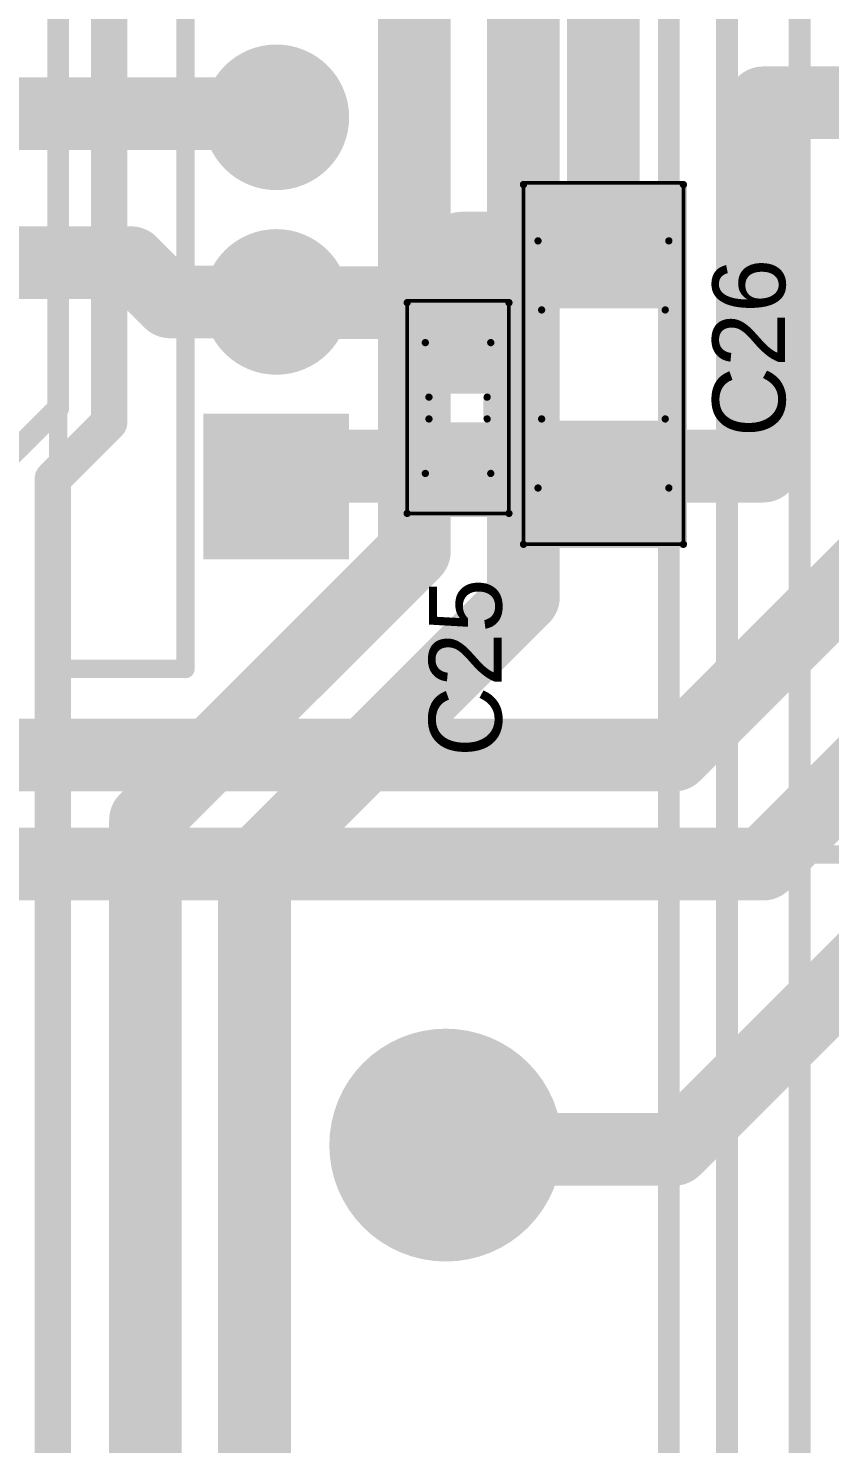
# Model space of a CAD drawing. Header units: millimetres. Extents: x 29 to 180, y 30 to 200.
# Drawn here: x 80.09 to 91.11, y 89.25 to 108.72 of the extents above; entities that cross this region are included whole.
import ezdxf

# ---------------------------------------------------------------- set-up
doc = ezdxf.new("R2010")
doc.units = ezdxf.units.MM
for name, color, linetype in [('BottomLayer', 5, 'Continuous'), ('BottomSolder', 6, 'Continuous'), ('Mechanical13', 56, 'Continuous'), ('Mechanical15', 56, 'Continuous'), ('MultiLayer', 9, 'Continuous'), ('PadHoleLayer', 156, 'Continuous'), ('TopLayer', 1, 'Continuous'), ('TopOverlay', 2, 'Continuous'), ('TopPaste', 8, 'Continuous'), ('TopSolder', 216, 'Continuous')]:
    doc.layers.add(name, color=color, linetype=linetype)

# ---------------------------------------------------------------- blocks, each defined once
blk = doc.blocks.new('IRM_20_12_147')
at = {"layer": 'BottomLayer', "const_width": 1.5}
blk.add_lwpolyline([(44.25, 8, 1), (45.75, 8, 1)], format="xyb", close=True, dxfattribs=at)
at = {"layer": 'BottomSolder', "const_width": 1.602}
blk.add_lwpolyline([(44.199, 8, 1), (45.801, 8, 1)], format="xyb", close=True, dxfattribs=at)
at = {"layer": 'MultiLayer', "const_width": 1.5}
blk.add_lwpolyline([(44.25, 8, 1), (45.75, 8, 1)], format="xyb", close=True, dxfattribs=at)
at = {"layer": 'PadHoleLayer', "const_width": 0.75}
blk.add_lwpolyline([(44.625, 8, 1), (45.375, 8, 1)], format="xyb", close=True, dxfattribs=at)
at = {"layer": 'TopLayer', "const_width": 1.5}
blk.add_lwpolyline([(44.25, 8, 1), (45.75, 8, 1)], format="xyb", close=True, dxfattribs=at)
at = {"layer": 'TopOverlay', "const_width": 0.254}
blk.add_lwpolyline([(49, 24), (49, -3.2)], dxfattribs=at)
at = {"layer": 'TopSolder', "const_width": 1.602}
blk.add_lwpolyline([(44.199, 8, 1), (45.801, 8, 1)], format="xyb", close=True, dxfattribs=at)
blk = doc.blocks.new('SMD_C_0603_227')
at = {"layer": 'Mechanical13', "const_width": 0.1}
for points in [[(-0.9, -0.45), (-0.9, 0.45)], [(0.9, 0.45), (-0.9, 0.45)], [(0.9, -0.45), (0.9, 0.45)], [(0.9, -0.45), (-0.9, -0.45)]]:
    blk.add_lwpolyline(points, dxfattribs=at)
at = {"layer": 'Mechanical13', "const_width": 0.05}
for points in [[(-0.925, 0.45, 1), (-0.875, 0.45, 1)], [(-0.925, 0.45, 1), (-0.875, 0.45, 1)], [(0.875, 0.45, 1), (0.925, 0.45, 1)], [(0.875, 0.45, 1), (0.925, 0.45, 1)], [(-0.925, -0.45, 1), (-0.875, -0.45, 1)], [(-0.925, -0.45, 1), (-0.875, -0.45, 1)], [(0.875, -0.45, 1), (0.925, -0.45, 1)], [(0.875, -0.45, 1), (0.925, -0.45, 1)]]:
    blk.add_lwpolyline(points, format="xyb", close=True, dxfattribs=at)
at = {"layer": 'Mechanical15', "const_width": 0.05}
for points in [[(-1.475, -0.7), (-1.475, 0.7)], [(1.45, 0.7), (-1.475, 0.7)], [(1.45, -0.7), (1.45, 0.7)], [(1.45, -0.7), (-1.475, -0.7)]]:
    blk.add_lwpolyline(points, dxfattribs=at)
at = {"layer": 'Mechanical15', "const_width": 0.025}
for points in [[(-1.488, 0.7, 1), (-1.463, 0.7, 1)], [(-1.488, 0.7, 1), (-1.463, 0.7, 1)], [(1.438, 0.7, 1), (1.462, 0.7, 1)], [(1.438, 0.7, 1), (1.462, 0.7, 1)], [(-1.488, -0.7, 1), (-1.463, -0.7, 1)], [(-1.488, -0.7, 1), (-1.463, -0.7, 1)], [(1.438, -0.7, 1), (1.462, -0.7, 1)], [(1.438, -0.7, 1), (1.462, -0.7, 1)]]:
    blk.add_lwpolyline(points, format="xyb", close=True, dxfattribs=at)
at = {"layer": 'TopLayer'}
for points in [[(-0.3, -0.55), (-0.3, 0.55), (-1.3, -0.55), (-1.3, 0.55)], [(1.3, -0.55), (1.3, 0.55), (0.3, -0.55), (0.3, 0.55)]]:
    blk.add_solid(points, dxfattribs=at)
at = {"layer": 'TopOverlay', "const_width": 0.1}
for points in [[(-1.45, -0.7), (-1.45, 0.7)], [(1.45, 0.7), (-1.45, 0.7)], [(1.45, -0.7), (1.45, 0.7)], [(0.15, 0.4), (-0.15, 0.4)], [(0.15, -0.4), (-0.15, -0.4)], [(1.45, -0.7), (-1.45, -0.7)]]:
    blk.add_lwpolyline(points, dxfattribs=at)
at = {"layer": 'TopOverlay', "const_width": 0.05}
for points in [[(-1.475, 0.7, 1), (-1.425, 0.7, 1)], [(-1.475, 0.7, 1), (-1.425, 0.7, 1)], [(1.425, 0.7, 1), (1.475, 0.7, 1)], [(1.425, 0.7, 1), (1.475, 0.7, 1)], [(-0.175, 0.4, 1), (-0.125, 0.4, 1)], [(0.125, 0.4, 1), (0.175, 0.4, 1)], [(-0.175, -0.4, 1), (-0.125, -0.4, 1)], [(0.125, -0.4, 1), (0.175, -0.4, 1)], [(-1.475, -0.7, 1), (-1.425, -0.7, 1)], [(-1.475, -0.7, 1), (-1.425, -0.7, 1)], [(1.425, -0.7, 1), (1.475, -0.7, 1)], [(1.425, -0.7, 1), (1.475, -0.7, 1)]]:
    blk.add_lwpolyline(points, format="xyb", close=True, dxfattribs=at)
at = {"layer": 'TopPaste'}
for points in [[(-0.3, -0.55), (-0.3, 0.55), (-1.3, -0.55), (-1.3, 0.55)], [(1.3, -0.55), (1.3, 0.55), (0.3, -0.55), (0.3, 0.55)]]:
    blk.add_solid(points, dxfattribs=at)
at = {"layer": 'TopSolder'}
for points in [[(-0.198, -0.652), (-0.198, 0.652), (-1.402, -0.652), (-1.402, 0.652)], [(1.402, -0.652), (1.402, 0.652), (0.198, -0.652), (0.198, 0.652)]]:
    blk.add_solid(points, dxfattribs=at)
blk = doc.blocks.new('SMD_C_1206_228')
at = {"layer": 'Mechanical13', "const_width": 0.1}
for points in [[(-1.7, -0.9), (-1.7, 0.9)], [(1.7, 0.9), (-1.7, 0.9)], [(1.7, -0.9), (1.7, 0.9)], [(1.7, -0.9), (-1.7, -0.9)]]:
    blk.add_lwpolyline(points, dxfattribs=at)
at = {"layer": 'Mechanical13', "const_width": 0.05}
for points in [[(-1.725, 0.9, 1), (-1.675, 0.9, 1)], [(-1.725, 0.9, 1), (-1.675, 0.9, 1)], [(1.675, 0.9, 1), (1.725, 0.9, 1)], [(1.675, 0.9, 1), (1.725, 0.9, 1)], [(-1.725, -0.9, 1), (-1.675, -0.9, 1)], [(-1.725, -0.9, 1), (-1.675, -0.9, 1)], [(1.675, -0.9, 1), (1.725, -0.9, 1)], [(1.675, -0.9, 1), (1.725, -0.9, 1)]]:
    blk.add_lwpolyline(points, format="xyb", close=True, dxfattribs=at)
at = {"layer": 'Mechanical15', "const_width": 0.05}
for points in [[(-2.5, -1.1), (-2.5, 1.1)], [(2.475, 1.1), (-2.5, 1.1)], [(2.475, -1.1), (2.475, 1.1)], [(2.475, -1.1), (-2.5, -1.1)]]:
    blk.add_lwpolyline(points, dxfattribs=at)
at = {"layer": 'Mechanical15', "const_width": 0.025}
for points in [[(-2.512, 1.1, 1), (-2.488, 1.1, 1)], [(-2.512, 1.1, 1), (-2.488, 1.1, 1)], [(2.462, 1.1, 1), (2.487, 1.1, 1)], [(2.462, 1.1, 1), (2.487, 1.1, 1)], [(-2.512, -1.1, 1), (-2.488, -1.1, 1)], [(-2.512, -1.1, 1), (-2.488, -1.1, 1)], [(2.462, -1.1, 1), (2.487, -1.1, 1)], [(2.462, -1.1, 1), (2.487, -1.1, 1)]]:
    blk.add_lwpolyline(points, format="xyb", close=True, dxfattribs=at)
at = {"layer": 'TopLayer'}
for points in [[(-0.875, -0.95), (-0.875, 0.95), (-2.325, -0.95), (-2.325, 0.95)], [(2.325, -0.95), (2.325, 0.95), (0.875, -0.95), (0.875, 0.95)]]:
    blk.add_solid(points, dxfattribs=at)
at = {"layer": 'TopOverlay', "const_width": 0.1}
for points in [[(-2.475, -1.1), (-2.475, 1.1)], [(2.475, 1.1), (-2.475, 1.1)], [(2.475, -1.1), (2.475, 1.1)], [(0.75, 0.85), (-0.75, 0.85)], [(0.75, -0.85), (-0.75, -0.85)], [(2.475, -1.1), (-2.475, -1.1)]]:
    blk.add_lwpolyline(points, dxfattribs=at)
at = {"layer": 'TopOverlay', "const_width": 0.05}
for points in [[(-2.5, 1.1, 1), (-2.45, 1.1, 1)], [(-2.5, 1.1, 1), (-2.45, 1.1, 1)], [(2.45, 1.1, 1), (2.5, 1.1, 1)], [(2.45, 1.1, 1), (2.5, 1.1, 1)], [(-0.775, 0.85, 1), (-0.725, 0.85, 1)], [(0.725, 0.85, 1), (0.775, 0.85, 1)], [(-0.775, -0.85, 1), (-0.725, -0.85, 1)], [(0.725, -0.85, 1), (0.775, -0.85, 1)], [(-2.5, -1.1, 1), (-2.45, -1.1, 1)], [(-2.5, -1.1, 1), (-2.45, -1.1, 1)], [(2.45, -1.1, 1), (2.5, -1.1, 1)], [(2.45, -1.1, 1), (2.5, -1.1, 1)]]:
    blk.add_lwpolyline(points, format="xyb", close=True, dxfattribs=at)
at = {"layer": 'TopPaste'}
for points in [[(-0.875, -0.95), (-0.875, 0.95), (-2.325, -0.95), (-2.325, 0.95)], [(2.325, -0.95), (2.325, 0.95), (0.875, -0.95), (0.875, 0.95)]]:
    blk.add_solid(points, dxfattribs=at)
at = {"layer": 'TopSolder'}
for points in [[(-0.773, -1.052), (-0.773, 1.052), (-2.427, -1.052), (-2.427, 1.052)], [(2.427, -1.052), (2.427, 1.052), (0.773, -1.052), (0.773, 1.052)]]:
    blk.add_solid(points, dxfattribs=at)
blk = doc.blocks.new('EAB__SIP_DCDC_MODULE__373')
at = {"layer": 'BottomLayer', "const_width": 0.9}
for points in [[(-0.45, 0, 1), (0.45, 0, 1)], [(2.09, 0, 1), (2.99, 0, 1)]]:
    blk.add_lwpolyline(points, format="xyb", close=True, dxfattribs=at)
at = {"layer": 'BottomLayer'}
blk.add_solid([(-3.44, -0.9), (-1.64, -0.9), (-3.44, 0.9), (-1.64, 0.9)], dxfattribs=at)
at = {"layer": 'BottomSolder', "const_width": 1.002}
for points in [[(-0.501, 0, 1), (0.501, 0, 1)], [(2.039, 0, 1), (3.041, 0, 1)]]:
    blk.add_lwpolyline(points, format="xyb", close=True, dxfattribs=at)
at = {"layer": 'BottomSolder'}
blk.add_solid([(-3.542, -1.002), (-1.538, -1.002), (-3.542, 1.002), (-1.538, 1.002)], dxfattribs=at)
at = {"layer": 'MultiLayer', "const_width": 0.9}
for points in [[(-0.45, 0, 1), (0.45, 0, 1)], [(2.09, 0, 1), (2.99, 0, 1)]]:
    blk.add_lwpolyline(points, format="xyb", close=True, dxfattribs=at)
at = {"layer": 'MultiLayer'}
blk.add_solid([(-3.44, -0.9), (-1.64, -0.9), (-3.44, 0.9), (-1.64, 0.9)], dxfattribs=at)
at = {"layer": 'PadHoleLayer', "const_width": 0.55}
for points in [[(-2.815, 0, 1), (-2.265, 0, 1)], [(-0.275, 0, 1), (0.275, 0, 1)], [(2.265, 0, 1), (2.815, 0, 1)]]:
    blk.add_lwpolyline(points, format="xyb", close=True, dxfattribs=at)
at = {"layer": 'TopLayer', "const_width": 0.9}
for points in [[(-0.45, 0, 1), (0.45, 0, 1)], [(2.09, 0, 1), (2.99, 0, 1)]]:
    blk.add_lwpolyline(points, format="xyb", close=True, dxfattribs=at)
at = {"layer": 'TopLayer'}
blk.add_solid([(-3.44, -0.9), (-1.64, -0.9), (-3.44, 0.9), (-1.64, 0.9)], dxfattribs=at)
at = {"layer": 'TopOverlay', "const_width": 0.254}
for points in [[(-5.05, 3), (-5.05, 1.25)], [(-5.05, 3), (5.025, 3)], [(5.025, 3), (5.025, 1.25)], [(-5.05, 1.25), (5.025, 1.25)]]:
    blk.add_lwpolyline(points, dxfattribs=at)
at = {"layer": 'TopOverlay', "const_width": 0.127}
for points in [[(-5.114, 3, 1), (-4.987, 3, 1)], [(-5.114, 3, 1), (-4.987, 3, 1)], [(4.961, 3, 1), (5.088, 3, 1)], [(4.961, 3, 1), (5.088, 3, 1)], [(-5.114, 1.25, 1), (-4.987, 1.25, 1)], [(-5.114, 1.25, 1), (-4.987, 1.25, 1)], [(4.961, 1.25, 1), (5.088, 1.25, 1)], [(4.961, 1.25, 1), (5.088, 1.25, 1)]]:
    blk.add_lwpolyline(points, format="xyb", close=True, dxfattribs=at)
at = {"layer": 'TopSolder', "const_width": 1.002}
for points in [[(-0.501, 0, 1), (0.501, 0, 1)], [(2.039, 0, 1), (3.041, 0, 1)]]:
    blk.add_lwpolyline(points, format="xyb", close=True, dxfattribs=at)
at = {"layer": 'TopSolder'}
blk.add_solid([(-3.542, -1.002), (-1.538, -1.002), (-3.542, 1.002), (-1.538, 1.002)], dxfattribs=at)

msp = doc.modelspace()

# ---------------------------------------------------------------- linework, layer by layer
at = {"layer": 'BottomLayer'}
for points, const_width in [([(80.5, 103.5), (80.5, 132.9)], 0.3), ([(88.9, 79.3), (88.9, 119.6)], 0.3), ([(89.7, 79.7), (89.7, 118.8)], 0.3), ([(90.7, 79.9), (90.7, 118.3)], 0.3), ([(86.9, 100.9), (86.9, 117.7)], 1), ([(85.4, 101.53), (85.4, 116)], 1), ([(81.2, 103.3), (81.2, 114.8)], 0.5), ([(79.5, 102.5), (80.5, 103.5)], 0.3), ([(80.425, 102.525), (81.2, 103.3)], 0.5), ([(80.425, 81.075), (80.425, 102.525)], 0.5), ([(81.7, 97.83), (85.4, 101.53)], 1), ([(83.2, 97.2), (86.9, 100.9)], 1), ([(81.7, 81.9), (81.7, 97.83)], 1), ([(83.2, 80.5), (83.2, 97.2)], 1)]:
    msp.add_lwpolyline(points, dxfattribs=dict(at, const_width=const_width))
for points, const_width in [([(80.425, 103.5, 1), (80.575, 103.5, 1)], 0.15), ([(80.425, 103.5, 1), (80.575, 103.5, 1)], 0.15), ([(81.075, 103.3, 1), (81.325, 103.3, 1)], 0.25), ([(81.075, 103.3, 1), (81.325, 103.3, 1)], 0.25), ([(80.3, 102.525, 1), (80.55, 102.525, 1)], 0.25), ([(80.3, 102.525, 1), (80.55, 102.525, 1)], 0.25), ([(85.15, 101.53, 1), (85.65, 101.53, 1)], 0.5), ([(85.15, 101.53, 1), (85.65, 101.53, 1)], 0.5), ([(86.65, 100.9, 1), (87.15, 100.9, 1)], 0.5), ([(86.65, 100.9, 1), (87.15, 100.9, 1)], 0.5), ([(81.45, 97.83, 1), (81.95, 97.83, 1)], 0.5), ([(81.45, 97.83, 1), (81.95, 97.83, 1)], 0.5), ([(82.95, 97.2, 1), (83.45, 97.2, 1)], 0.5), ([(82.95, 97.2, 1), (83.45, 97.2, 1)], 0.5)]:
    msp.add_lwpolyline(points, format="xyb", close=True, dxfattribs=dict(at, const_width=const_width))
at = {"layer": 'TopLayer', "const_width": 1}
for points in [[(88, 105.7), (88, 109.3)], [(90.2, 102.7), (90.2, 107.7)], [(90.2, 107.7), (97.1, 107.7)], [(78.4, 107.55), (83.45, 107.55)], [(83.45, 107.55), (83.5, 107.5)], [(86.05, 104.35), (86.05, 105.7)], [(86.05, 105.7), (88, 105.7)], [(78.45, 105.5), (81.5, 105.5)], [(81.5, 105.5), (82.04, 104.96)], [(82.04, 104.96), (83.5, 104.96)], [(83.5, 104.96), (83.51, 104.95)], [(83.51, 104.95), (86, 104.95)], [(86, 104.3), (86, 104.95)], [(83.5, 102.42), (83.78, 102.7)], [(83.78, 102.7), (86, 102.7)], [(86, 102.7), (90.2, 102.7)], [(88.975, 98.725), (91.925, 101.675)], [(90.2, 97.225), (93.6, 100.625)], [(60.15, 98.725), (88.975, 98.725)], [(61.075, 97.225), (90.2, 97.225)], [(88.975, 93.3), (92.525, 96.85)], [(85.55, 93.4), (85.65, 93.3)], [(85.65, 93.3), (88.975, 93.3)]]:
    msp.add_lwpolyline(points, dxfattribs=at)
at = {"layer": 'TopLayer', "const_width": 0.5}
for points in [[(89.95, 107.7, 1), (90.45, 107.7, 1)], [(89.95, 107.7, 1), (90.45, 107.7, 1)], [(83.2, 107.55, 1), (83.7, 107.55, 1)], [(83.2, 107.55, 1), (83.7, 107.55, 1)], [(83.25, 107.5, 1), (83.75, 107.5, 1)], [(85.8, 105.7, 1), (86.3, 105.7, 1)], [(85.8, 105.7, 1), (86.3, 105.7, 1)], [(87.75, 105.7, 1), (88.25, 105.7, 1)], [(87.75, 105.7, 1), (88.25, 105.7, 1)], [(81.25, 105.5, 1), (81.75, 105.5, 1)], [(81.25, 105.5, 1), (81.75, 105.5, 1)], [(81.79, 104.96, 1), (82.29, 104.96, 1)], [(81.79, 104.96, 1), (82.29, 104.96, 1)], [(83.25, 104.96, 1), (83.75, 104.96, 1)], [(83.25, 104.96, 1), (83.75, 104.96, 1)], [(83.26, 104.95, 1), (83.76, 104.95, 1)], [(83.26, 104.95, 1), (83.76, 104.95, 1)], [(85.75, 104.95, 1), (86.25, 104.95, 1)], [(85.75, 104.95, 1), (86.25, 104.95, 1)], [(85.75, 104.3, 1), (86.25, 104.3, 1)], [(85.8, 104.35, 1), (86.3, 104.35, 1)], [(83.53, 102.7, 1), (84.03, 102.7, 1)], [(83.53, 102.7, 1), (84.03, 102.7, 1)], [(85.75, 102.7, 1), (86.25, 102.7, 1)], [(85.75, 102.7, 1), (86.25, 102.7, 1)], [(89.95, 102.7, 1), (90.45, 102.7, 1)], [(89.95, 102.7, 1), (90.45, 102.7, 1)], [(83.25, 102.42, 1), (83.75, 102.42, 1)], [(88.725, 98.725, 1), (89.225, 98.725, 1)], [(88.725, 98.725, 1), (89.225, 98.725, 1)], [(89.95, 97.225, 1), (90.45, 97.225, 1)], [(89.95, 97.225, 1), (90.45, 97.225, 1)], [(85.3, 93.4, 1), (85.8, 93.4, 1)], [(85.4, 93.3, 1), (85.9, 93.3, 1)], [(85.4, 93.3, 1), (85.9, 93.3, 1)], [(88.725, 93.3, 1), (89.225, 93.3, 1)], [(88.725, 93.3, 1), (89.225, 93.3, 1)]]:
    msp.add_lwpolyline(points, format="xyb", close=True, dxfattribs=at)

# ---------------------------------------------------------------- block references
for name, p, rotation in [('EAB__SIP_DCDC_MODULE__373', (83.5, 104.96), 90), ('SMD_C_1206_228', (88, 104.1), 270), ('SMD_C_0603_227', (86, 103.5), 270), ('IRM_20_12_147', (93.831, 48.358), 90)]:
    msp.add_blockref(name, p, dxfattribs=dict(rotation=rotation))

# ---------------------------------------------------------------- texts
at = {"layer": 'TopOverlay'}
for s, p in [('C26', (90.5, 103.1)), ('C25', (86.6, 98.7))]:
    msp.add_text(s, height=1, rotation=90, dxfattribs=at).set_placement(p)

doc.saveas('drawing.dxf')
